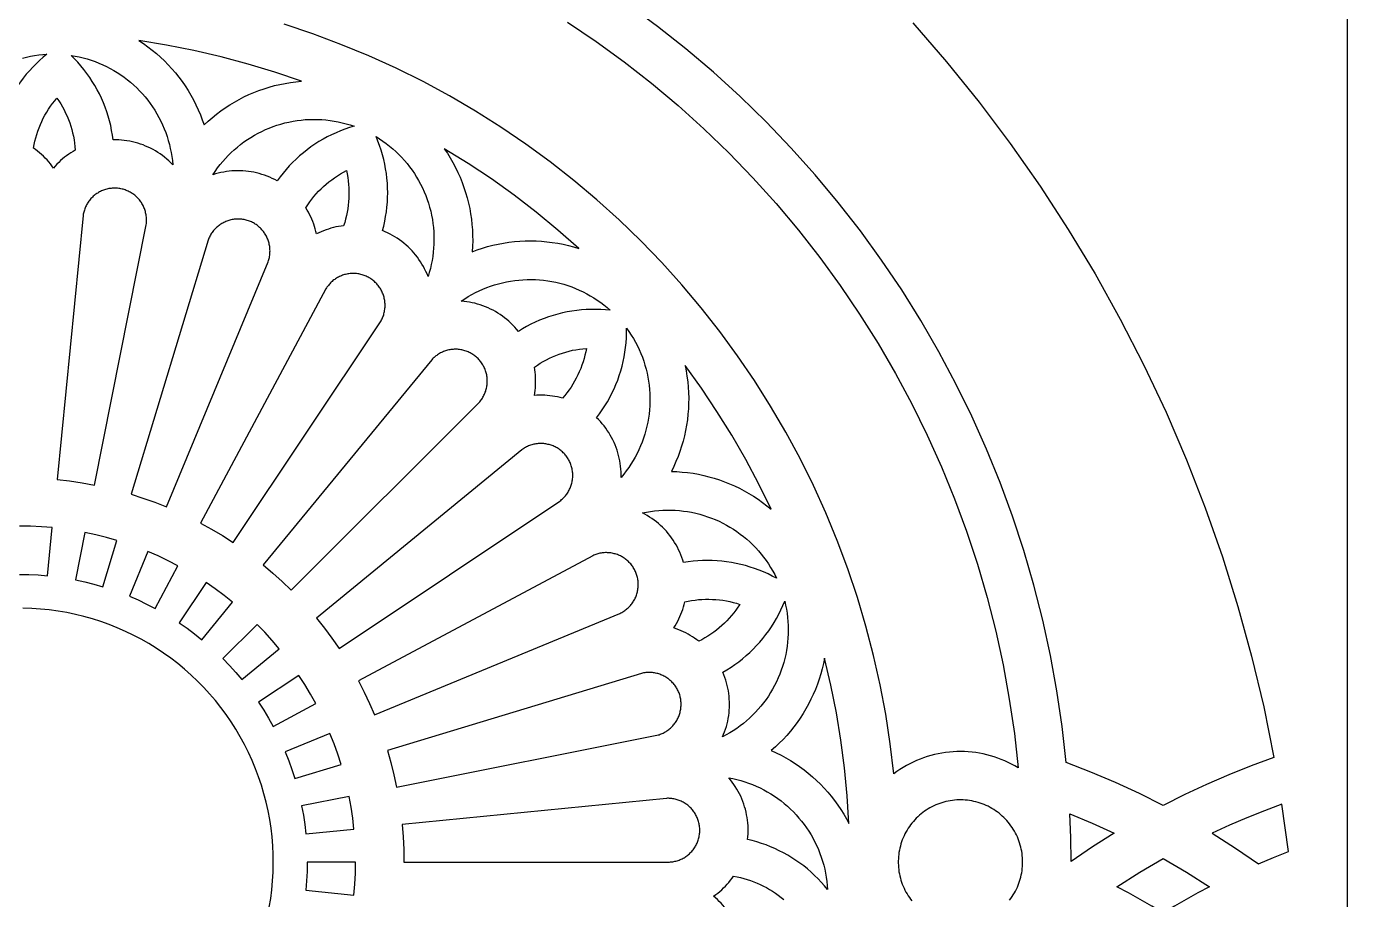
# Model space of a CAD drawing. Header units: millimetres. Extents: x 4241 to 4790, y 640 to 1600.
# Drawn here: x 4516.7 to 4789.8, y 1308.6 to 1489.2 of the extents above; entities that cross this region are included whole.
import ezdxf

# ---------------------------------------------------------------- set-up
doc = ezdxf.new("R2010")
doc.units = ezdxf.units.MM
doc.layers.add('Layer 05', color=12, linetype='Continuous', true_color=0xde0000)

msp = doc.modelspace()

# ---------------------------------------------------------------- linework, layer by layer
at = {"layer": 'Layer 05'}
msp.add_lwpolyline([(4240.62, 1077.15), (4789.85, 1077.15), (4789.85, 1600.32), (4240.62, 1600.32)], close=True, dxfattribs=at)
for points in [[(4731.69, 1336.98), (4730.86, 1344.4), (4729.77, 1351.78), (4728.43, 1359.12), (4726.84, 1366.41), (4725, 1373.64), (4722.91, 1380.81), (4720.57, 1387.9), (4718, 1394.9), (4715.19, 1401.81), (4712.14, 1408.63), (4708.85, 1415.33), (4705.35, 1421.91), (4701.61, 1428.38), (4697.66, 1434.71), (4693.49, 1440.9), (4689.11, 1446.94), (4684.53, 1452.83), (4679.75, 1458.56), (4674.77, 1464.12), (4669.61, 1469.51), (4664.26, 1474.72), (4658.74, 1479.74), (4653.05, 1484.57), (4647.2, 1489.2), (4641.19, 1493.62)], [(4696.03, 1334.63), (4695.3, 1340.81), (4694.36, 1346.96), (4693.21, 1353.07), (4691.85, 1359.14), (4690.28, 1365.16), (4688.51, 1371.13), (4686.53, 1377.03), (4684.35, 1382.86), (4681.98, 1388.61), (4679.41, 1394.27), (4676.65, 1399.85), (4673.69, 1405.32), (4670.56, 1410.7), (4667.24, 1415.96), (4663.74, 1421.11), (4660.07, 1426.13), (4656.22, 1431.02), (4652.22, 1435.78), (4648.05, 1440.4), (4643.73, 1444.88), (4639.25, 1449.2), (4634.63, 1453.37), (4629.87, 1457.37), (4624.98, 1461.22), (4619.96, 1464.89), (4614.81, 1468.39), (4609.55, 1471.71), (4604.18, 1474.84), (4598.7, 1477.8), (4593.12, 1480.56), (4587.46, 1483.13), (4581.71, 1485.5), (4575.88, 1487.68), (4569.98, 1489.66)], [(4628.57, 1490.12), (4634.51, 1486.1), (4640.3, 1481.88), (4645.94, 1477.46), (4651.43, 1472.85), (4656.76, 1468.05), (4661.91, 1463.06), (4666.9, 1457.91), (4671.7, 1452.58), (4676.31, 1447.09), (4680.73, 1441.45), (4684.95, 1435.66), (4688.97, 1429.72), (4692.79, 1423.65), (4696.39, 1417.45), (4699.77, 1411.13), (4702.93, 1404.69), (4705.87, 1398.15), (4708.59, 1391.52), (4711.07, 1384.79), (4713.31, 1377.98), (4715.32, 1371.1), (4717.1, 1364.15), (4718.63, 1357.15), (4719.91, 1350.1), (4720.96, 1343), (4721.75, 1335.88)], [(4699.93, 1489.99), (4706.94, 1481.89), (4713.68, 1473.55), (4720.12, 1464.99), (4726.27, 1456.21), (4732.11, 1447.23), (4737.64, 1438.05), (4742.86, 1428.69), (4747.75, 1419.15), (4752.31, 1409.45), (4756.54, 1399.6), (4760.43, 1389.62), (4763.97, 1379.5), (4767.17, 1369.27), (4770.01, 1358.94), (4772.5, 1348.52), (4774.63, 1338.01)], [(4539.96, 1486.31), (4540.89, 1485.68), (4541.81, 1485.03), (4542.7, 1484.34), (4543.56, 1483.63), (4544.4, 1482.88), (4545.22, 1482.1), (4546.01, 1481.3), (4546.77, 1480.47), (4547.5, 1479.62), (4548.2, 1478.74), (4548.87, 1477.84), (4549.51, 1476.91), (4550.12, 1475.97), (4550.7, 1475), (4551.24, 1474.01), (4551.75, 1473.01), (4552.22, 1471.99), (4552.66, 1470.95), (4553.06, 1469.9), (4553.42, 1468.84)], [(4573.54, 1477.9), (4568.07, 1479.77), (4562.54, 1481.45), (4556.96, 1482.95), (4551.33, 1484.26), (4545.66, 1485.38), (4539.96, 1486.31)], [(4520.93, 1483.48), (4520.17, 1482.85), (4519.42, 1482.19), (4518.7, 1481.51), (4518, 1480.8), (4517.32, 1480.07), (4516.67, 1479.32), (4516.05, 1478.55), (4515.45, 1477.75), (4514.88, 1476.94), (4514.34, 1476.1), (4513.82, 1475.25), (4513.34, 1474.38), (4512.88, 1473.5), (4512.46, 1472.6), (4512.07, 1471.69), (4511.7, 1470.76), (4511.37, 1469.83), (4511.07, 1468.88), (4510.81, 1467.92), (4510.57, 1466.95)], [(4515.88, 1482.69), (4516.71, 1482.89), (4517.54, 1483.07), (4518.39, 1483.21), (4519.23, 1483.33), (4520.08, 1483.42), (4520.93, 1483.48)], [(4534.63, 1465.77), (4534.5, 1466.76), (4534.32, 1467.73), (4534.12, 1468.71), (4533.88, 1469.67), (4533.61, 1470.63), (4533.31, 1471.58), (4532.98, 1472.51), (4532.61, 1473.44), (4532.21, 1474.35), (4531.79, 1475.25), (4531.33, 1476.13), (4530.84, 1477), (4530.32, 1477.85), (4529.78, 1478.68), (4529.2, 1479.49), (4528.6, 1480.28), (4527.98, 1481.05), (4527.32, 1481.8), (4526.65, 1482.53), (4525.94, 1483.23)], [(4525.94, 1483.23), (4526.79, 1483.09), (4527.62, 1482.92), (4528.45, 1482.72), (4529.28, 1482.49), (4530.09, 1482.23), (4530.9, 1481.95), (4531.69, 1481.64), (4532.47, 1481.3), (4533.25, 1480.93), (4534, 1480.54), (4534.75, 1480.12), (4535.48, 1479.68), (4536.19, 1479.21), (4536.89, 1478.71), (4537.57, 1478.2), (4538.23, 1477.66), (4538.87, 1477.09), (4539.5, 1476.51), (4540.1, 1475.9), (4540.68, 1475.28), (4541.24, 1474.63), (4541.78, 1473.97), (4542.29, 1473.29), (4542.78, 1472.59), (4543.25, 1471.87), (4543.69, 1471.14), (4544.1, 1470.39), (4544.49, 1469.63), (4544.85, 1468.86), (4545.19, 1468.07), (4545.5, 1467.28), (4545.78, 1466.47), (4546.03, 1465.66), (4546.26, 1464.83), (4546.45, 1464), (4546.62, 1463.16), (4546.76, 1462.32), (4546.87, 1461.47), (4546.95, 1460.62)], [(4553.42, 1468.84), (4554.25, 1469.6), (4555.1, 1470.34), (4555.97, 1471.05), (4556.87, 1471.73), (4557.79, 1472.37), (4558.73, 1472.99), (4559.7, 1473.57), (4560.68, 1474.12), (4561.68, 1474.63), (4562.7, 1475.11), (4563.73, 1475.55), (4564.78, 1475.96), (4565.84, 1476.33), (4566.91, 1476.67), (4568, 1476.97), (4569.09, 1477.23), (4570.19, 1477.45), (4571.3, 1477.64), (4572.42, 1477.79), (4573.54, 1477.9)], [(4518.16, 1464.07), (4518.29, 1464.78), (4518.45, 1465.49), (4518.62, 1466.19), (4518.83, 1466.88), (4519.05, 1467.57), (4519.3, 1468.24), (4519.58, 1468.91), (4519.87, 1469.57), (4520.19, 1470.22), (4520.53, 1470.86), (4520.89, 1471.49), (4521.27, 1472.1), (4521.67, 1472.7), (4522.1, 1473.29), (4522.54, 1473.86), (4523, 1474.41)], [(4523, 1474.41), (4523.4, 1473.82), (4523.79, 1473.2), (4524.15, 1472.58), (4524.49, 1471.94), (4524.81, 1471.29), (4525.11, 1470.64), (4525.39, 1469.97), (4525.64, 1469.29), (4525.87, 1468.6), (4526.07, 1467.91), (4526.25, 1467.21), (4526.41, 1466.51), (4526.55, 1465.8), (4526.66, 1465.08), (4526.74, 1464.37), (4526.8, 1463.65)], [(4555.26, 1458.54), (4555.73, 1459.25), (4556.23, 1459.95), (4556.75, 1460.63), (4557.29, 1461.29), (4557.85, 1461.93), (4558.44, 1462.55), (4559.05, 1463.15), (4559.68, 1463.73), (4560.32, 1464.28), (4560.99, 1464.82), (4561.67, 1465.33), (4562.38, 1465.82), (4563.09, 1466.28), (4563.83, 1466.72), (4564.58, 1467.13), (4565.34, 1467.51), (4566.11, 1467.87), (4566.9, 1468.21), (4567.7, 1468.51), (4568.5, 1468.79), (4569.32, 1469.04), (4570.15, 1469.26), (4570.98, 1469.45), (4571.82, 1469.62), (4572.66, 1469.75), (4573.51, 1469.86), (4574.36, 1469.94), (4575.21, 1469.98), (4576.06, 1470), (4576.92, 1469.99), (4577.77, 1469.95), (4578.62, 1469.88), (4579.47, 1469.78), (4580.32, 1469.65), (4581.15, 1469.5), (4581.99, 1469.31), (4582.81, 1469.09), (4583.63, 1468.85), (4584.44, 1468.58)], [(4584.44, 1468.58), (4583.49, 1468.29), (4582.55, 1467.97), (4581.62, 1467.61), (4580.71, 1467.23), (4579.8, 1466.81), (4578.91, 1466.37), (4578.04, 1465.89), (4577.18, 1465.39), (4576.35, 1464.85), (4575.53, 1464.29), (4574.73, 1463.7), (4573.95, 1463.08), (4573.19, 1462.44), (4572.45, 1461.77), (4571.74, 1461.08), (4571.05, 1460.36), (4570.39, 1459.62), (4569.75, 1458.86), (4569.13, 1458.08), (4568.55, 1457.28)], [(4546.95, 1460.62), (4546.55, 1461.03), (4546.13, 1461.42), (4545.7, 1461.8), (4545.26, 1462.17), (4544.81, 1462.52), (4544.34, 1462.85), (4543.87, 1463.16), (4543.38, 1463.46), (4542.88, 1463.75), (4542.37, 1464.01), (4541.86, 1464.26), (4541.33, 1464.49), (4540.8, 1464.7), (4540.26, 1464.89), (4539.72, 1465.07), (4539.17, 1465.22), (4538.61, 1465.36), (4538.05, 1465.48), (4537.49, 1465.58), (4536.92, 1465.65), (4536.35, 1465.71), (4535.78, 1465.75), (4535.21, 1465.77), (4534.63, 1465.77)], [(4590.32, 1446.98), (4590.57, 1447.94), (4590.79, 1448.91), (4590.97, 1449.89), (4591.12, 1450.87), (4591.24, 1451.86), (4591.32, 1452.85), (4591.37, 1453.84), (4591.39, 1454.83), (4591.37, 1455.83), (4591.32, 1456.82), (4591.23, 1457.81), (4591.12, 1458.8), (4590.96, 1459.78), (4590.78, 1460.76), (4590.56, 1461.73), (4590.31, 1462.69), (4590.02, 1463.64), (4589.71, 1464.58), (4589.36, 1465.52), (4588.98, 1466.43)], [(4588.98, 1466.43), (4589.7, 1465.98), (4590.41, 1465.5), (4591.1, 1465), (4591.77, 1464.47), (4592.43, 1463.92), (4593.06, 1463.35), (4593.68, 1462.76), (4594.27, 1462.15), (4594.84, 1461.51), (4595.39, 1460.86), (4595.92, 1460.19), (4596.43, 1459.5), (4596.91, 1458.79), (4597.36, 1458.07), (4597.79, 1457.33), (4598.2, 1456.58), (4598.58, 1455.82), (4598.93, 1455.04), (4599.25, 1454.25), (4599.55, 1453.45), (4599.82, 1452.64), (4600.06, 1451.82), (4600.28, 1450.99), (4600.46, 1450.16), (4600.62, 1449.32), (4600.74, 1448.47), (4600.84, 1447.62), (4600.91, 1446.77), (4600.95, 1445.92), (4600.96, 1445.06), (4600.94, 1444.21), (4600.89, 1443.36), (4600.81, 1442.51), (4600.71, 1441.66), (4600.57, 1440.82), (4600.4, 1439.98), (4600.21, 1439.15), (4599.99, 1438.32), (4599.73, 1437.51)], [(4522.29, 1459.92), (4521.98, 1460.36), (4521.65, 1460.78), (4521.31, 1461.2), (4520.96, 1461.6), (4520.59, 1461.99), (4520.22, 1462.37), (4519.83, 1462.73), (4519.43, 1463.09), (4519.01, 1463.43), (4518.59, 1463.76), (4518.16, 1464.07)], [(4526.8, 1463.65), (4526.34, 1463.38), (4525.89, 1463.09), (4525.44, 1462.79), (4525.01, 1462.48), (4524.59, 1462.15), (4524.17, 1461.81), (4523.77, 1461.46), (4523.38, 1461.09), (4523.01, 1460.72), (4522.64, 1460.33), (4522.29, 1459.92)], [(4603.1, 1463.91), (4603.73, 1462.98), (4604.32, 1462.02), (4604.88, 1461.05), (4605.41, 1460.05), (4605.9, 1459.04), (4606.36, 1458.02), (4606.78, 1456.97), (4607.16, 1455.92), (4607.51, 1454.85), (4607.82, 1453.77), (4608.1, 1452.67), (4608.34, 1451.58), (4608.54, 1450.47), (4608.7, 1449.36), (4608.82, 1448.24), (4608.9, 1447.12), (4608.95, 1445.99), (4608.96, 1444.87), (4608.93, 1443.74), (4608.86, 1442.62)], [(4630.91, 1443.29), (4626.57, 1447.11), (4622.11, 1450.79), (4617.52, 1454.31), (4612.83, 1457.67), (4608.02, 1460.87), (4603.1, 1463.91)], [(4568.55, 1457.28), (4568.04, 1457.55), (4567.53, 1457.8), (4567.01, 1458.03), (4566.48, 1458.25), (4565.94, 1458.45), (4565.4, 1458.63), (4564.85, 1458.79), (4564.29, 1458.93), (4563.73, 1459.05), (4563.17, 1459.16), (4562.61, 1459.24), (4562.04, 1459.3), (4561.47, 1459.35), (4560.89, 1459.37), (4560.32, 1459.38), (4559.75, 1459.36), (4559.18, 1459.33), (4558.61, 1459.28), (4558.04, 1459.2), (4557.48, 1459.11), (4556.91, 1459), (4556.36, 1458.86), (4555.81, 1458.71), (4555.26, 1458.54)], [(4574.45, 1451.71), (4574.85, 1452.32), (4575.26, 1452.91), (4575.69, 1453.49), (4576.15, 1454.05), (4576.62, 1454.6), (4577.11, 1455.13), (4577.62, 1455.64), (4578.14, 1456.14), (4578.68, 1456.62), (4579.24, 1457.08), (4579.81, 1457.52), (4580.4, 1457.94), (4581, 1458.34), (4581.62, 1458.72), (4582.24, 1459.08), (4582.88, 1459.41)], [(4582.88, 1459.41), (4583.03, 1458.71), (4583.15, 1457.99), (4583.25, 1457.28), (4583.32, 1456.56), (4583.36, 1455.84), (4583.39, 1455.12), (4583.39, 1454.39), (4583.36, 1453.67), (4583.31, 1452.95), (4583.23, 1452.23), (4583.13, 1451.51), (4583.01, 1450.8), (4582.86, 1450.1), (4582.69, 1449.39), (4582.5, 1448.7), (4582.28, 1448.01)], [(4541.46, 1448.21), (4541.49, 1448.44), (4541.51, 1448.66), (4541.52, 1448.89), (4541.53, 1449.12), (4541.53, 1449.35), (4541.52, 1449.57), (4541.5, 1449.8), (4541.47, 1450.03), (4541.44, 1450.25), (4541.4, 1450.48), (4541.35, 1450.7), (4541.3, 1450.92), (4541.23, 1451.14), (4541.16, 1451.35), (4541.08, 1451.57), (4541, 1451.78), (4540.9, 1451.99), (4540.8, 1452.19), (4540.69, 1452.39), (4540.58, 1452.59), (4540.46, 1452.78), (4540.33, 1452.97), (4540.2, 1453.15), (4540.06, 1453.33), (4539.91, 1453.51), (4539.76, 1453.68), (4539.6, 1453.84), (4539.44, 1454), (4539.27, 1454.15), (4539.09, 1454.3), (4538.91, 1454.44), (4538.73, 1454.57), (4538.54, 1454.7), (4538.35, 1454.82), (4538.15, 1454.94), (4537.95, 1455.04), (4537.75, 1455.14), (4537.54, 1455.24), (4537.33, 1455.32), (4537.12, 1455.4), (4536.9, 1455.47), (4536.68, 1455.54), (4536.46, 1455.59), (4536.24, 1455.64), (4536.01, 1455.68), (4535.79, 1455.72), (4535.56, 1455.74), (4535.34, 1455.76), (4535.11, 1455.77), (4534.88, 1455.77), (4534.65, 1455.77), (4534.43, 1455.75), (4534.2, 1455.73), (4533.97, 1455.7), (4533.75, 1455.67), (4533.53, 1455.62), (4533.3, 1455.57), (4533.08, 1455.51), (4532.87, 1455.44), (4532.65, 1455.37), (4532.44, 1455.28), (4532.23, 1455.19), (4532.02, 1455.1), (4531.82, 1454.99), (4531.62, 1454.88), (4531.43, 1454.76), (4531.24, 1454.64), (4531.05, 1454.51), (4530.87, 1454.37), (4530.69, 1454.23), (4530.52, 1454.08), (4530.35, 1453.92), (4530.19, 1453.76), (4530.04, 1453.6), (4529.89, 1453.43), (4529.74, 1453.25), (4529.61, 1453.07), (4529.48, 1452.88), (4529.35, 1452.69), (4529.23, 1452.5), (4529.12, 1452.3), (4529.02, 1452.09), (4528.92, 1451.89), (4528.83, 1451.68), (4528.75, 1451.47), (4528.67, 1451.25), (4528.61, 1451.03), (4528.55, 1450.82), (4528.49, 1450.59), (4528.45, 1450.37), (4528.41, 1450.15)], [(4576.68, 1446.3), (4576.56, 1446.82), (4576.42, 1447.34), (4576.27, 1447.85), (4576.09, 1448.35), (4575.91, 1448.86), (4575.7, 1449.35), (4575.48, 1449.84), (4575.25, 1450.32), (4575, 1450.79), (4574.73, 1451.25), (4574.45, 1451.71)], [(4528.41, 1450.15), (4523.03, 1395.51)], [(4530.75, 1394.36), (4541.46, 1448.21)], [(4566.67, 1440.56), (4566.74, 1440.78), (4566.81, 1441), (4566.87, 1441.22), (4566.92, 1441.44), (4566.96, 1441.66), (4567, 1441.89), (4567.02, 1442.11), (4567.04, 1442.34), (4567.05, 1442.57), (4567.06, 1442.79), (4567.05, 1443.02), (4567.04, 1443.25), (4567.02, 1443.48), (4566.99, 1443.7), (4566.96, 1443.93), (4566.91, 1444.15), (4566.86, 1444.37), (4566.8, 1444.59), (4566.74, 1444.81), (4566.66, 1445.03), (4566.58, 1445.24), (4566.49, 1445.45), (4566.4, 1445.66), (4566.3, 1445.86), (4566.19, 1446.06), (4566.07, 1446.25), (4565.95, 1446.45), (4565.82, 1446.63), (4565.68, 1446.81), (4565.54, 1446.99), (4565.39, 1447.17), (4565.24, 1447.33), (4565.08, 1447.49), (4564.91, 1447.65), (4564.74, 1447.8), (4564.57, 1447.95), (4564.38, 1448.09), (4564.2, 1448.22), (4564.01, 1448.34), (4563.82, 1448.46), (4563.62, 1448.58), (4563.42, 1448.68), (4563.21, 1448.78), (4563, 1448.87), (4562.79, 1448.95), (4562.58, 1449.03), (4562.36, 1449.1), (4562.14, 1449.16), (4561.92, 1449.22), (4561.7, 1449.26), (4561.47, 1449.3), (4561.25, 1449.33), (4561.02, 1449.36), (4560.79, 1449.37), (4560.57, 1449.38), (4560.34, 1449.38), (4560.11, 1449.37), (4559.88, 1449.35), (4559.66, 1449.33), (4559.43, 1449.3), (4559.21, 1449.26), (4558.98, 1449.21), (4558.76, 1449.16), (4558.54, 1449.09), (4558.33, 1449.02), (4558.11, 1448.95), (4557.9, 1448.86), (4557.69, 1448.77), (4557.49, 1448.67), (4557.29, 1448.56), (4557.09, 1448.45), (4556.9, 1448.33), (4556.71, 1448.21), (4556.52, 1448.07), (4556.34, 1447.93), (4556.17, 1447.79), (4556, 1447.64), (4555.83, 1447.48), (4555.67, 1447.32), (4555.52, 1447.15), (4555.37, 1446.98), (4555.23, 1446.8), (4555.09, 1446.61), (4554.96, 1446.43), (4554.84, 1446.24), (4554.73, 1446.04), (4554.62, 1445.84), (4554.52, 1445.64), (4554.42, 1445.43), (4554.33, 1445.22), (4554.25, 1445.01)], [(4582.28, 1448.01), (4581.75, 1447.94), (4581.22, 1447.85), (4580.7, 1447.74), (4580.18, 1447.62), (4579.66, 1447.48), (4579.15, 1447.32), (4578.64, 1447.15), (4578.14, 1446.96), (4577.65, 1446.76), (4577.16, 1446.54), (4576.68, 1446.3)], [(4554.25, 1445.01), (4538.32, 1392.47)], [(4599.73, 1437.51), (4599.52, 1438.04), (4599.29, 1438.56), (4599.03, 1439.07), (4598.77, 1439.58), (4598.48, 1440.08), (4598.18, 1440.56), (4597.86, 1441.04), (4597.52, 1441.5), (4597.17, 1441.95), (4596.8, 1442.39), (4596.42, 1442.82), (4596.02, 1443.23), (4595.61, 1443.63), (4595.19, 1444.01), (4594.75, 1444.38), (4594.3, 1444.74), (4593.84, 1445.08), (4593.37, 1445.4), (4592.89, 1445.7), (4592.39, 1445.99), (4591.89, 1446.27), (4591.37, 1446.52), (4590.85, 1446.76), (4590.32, 1446.98)], [(4608.86, 1442.62), (4609.91, 1443.01), (4610.98, 1443.37), (4612.06, 1443.69), (4613.15, 1443.97), (4614.24, 1444.21), (4615.35, 1444.42), (4616.46, 1444.59), (4617.58, 1444.72), (4618.7, 1444.81), (4619.82, 1444.87), (4620.95, 1444.88), (4622.07, 1444.86), (4623.2, 1444.79), (4624.32, 1444.69), (4625.43, 1444.56), (4626.54, 1444.38), (4627.65, 1444.16), (4628.74, 1443.91), (4629.83, 1443.62), (4630.91, 1443.29)], [(4545.66, 1389.84), (4566.67, 1440.56)], [(4589.91, 1428.14), (4590.02, 1428.34), (4590.13, 1428.54), (4590.23, 1428.74), (4590.32, 1428.95), (4590.41, 1429.16), (4590.49, 1429.38), (4590.56, 1429.59), (4590.62, 1429.81), (4590.67, 1430.03), (4590.72, 1430.26), (4590.76, 1430.48), (4590.8, 1430.71), (4590.82, 1430.93), (4590.84, 1431.16), (4590.85, 1431.39), (4590.85, 1431.61), (4590.84, 1431.84), (4590.83, 1432.07), (4590.8, 1432.3), (4590.77, 1432.52), (4590.73, 1432.75), (4590.69, 1432.97), (4590.64, 1433.19), (4590.57, 1433.41), (4590.51, 1433.63), (4590.43, 1433.84), (4590.35, 1434.05), (4590.26, 1434.26), (4590.16, 1434.47), (4590.05, 1434.67), (4589.94, 1434.87), (4589.82, 1435.06), (4589.7, 1435.25), (4589.57, 1435.44), (4589.43, 1435.62), (4589.28, 1435.8), (4589.13, 1435.97), (4588.98, 1436.13), (4588.82, 1436.29), (4588.65, 1436.45), (4588.48, 1436.6), (4588.3, 1436.74), (4588.12, 1436.88), (4587.93, 1437.01), (4587.74, 1437.13), (4587.54, 1437.25), (4587.35, 1437.36), (4587.14, 1437.46), (4586.94, 1437.56), (4586.73, 1437.65), (4586.51, 1437.73), (4586.3, 1437.8), (4586.08, 1437.87), (4585.86, 1437.93), (4585.64, 1437.98), (4585.42, 1438.02), (4585.19, 1438.06), (4584.97, 1438.09), (4584.74, 1438.11), (4584.51, 1438.12), (4584.28, 1438.13), (4584.06, 1438.12), (4583.83, 1438.11), (4583.6, 1438.1), (4583.38, 1438.07), (4583.15, 1438.03), (4582.93, 1437.99), (4582.7, 1437.94), (4582.48, 1437.89), (4582.27, 1437.82), (4582.05, 1437.75), (4581.84, 1437.67), (4581.63, 1437.58), (4581.42, 1437.49), (4581.22, 1437.39), (4581.02, 1437.28), (4580.82, 1437.16), (4580.63, 1437.04), (4580.44, 1436.91), (4580.26, 1436.78), (4580.08, 1436.64), (4579.9, 1436.49), (4579.73, 1436.34), (4579.57, 1436.18), (4579.41, 1436.01), (4579.26, 1435.84), (4579.12, 1435.67), (4578.98, 1435.49), (4578.84, 1435.3), (4578.72, 1435.12), (4578.6, 1434.92)], [(4606.61, 1432.41), (4607.32, 1432.88), (4608.05, 1433.34), (4608.79, 1433.76), (4609.54, 1434.16), (4610.31, 1434.54), (4611.09, 1434.89), (4611.88, 1435.21), (4612.68, 1435.5), (4613.49, 1435.77), (4614.31, 1436.01), (4615.14, 1436.22), (4615.97, 1436.4), (4616.81, 1436.55), (4617.66, 1436.68), (4618.51, 1436.77), (4619.36, 1436.84), (4620.21, 1436.87), (4621.07, 1436.88), (4621.92, 1436.86), (4622.77, 1436.8), (4623.62, 1436.72), (4624.47, 1436.61), (4625.31, 1436.47), (4626.15, 1436.3), (4626.98, 1436.1), (4627.8, 1435.88), (4628.62, 1435.62), (4629.43, 1435.34), (4630.22, 1435.03), (4631.01, 1434.69), (4631.78, 1434.33), (4632.54, 1433.94), (4633.28, 1433.52), (4634.01, 1433.08), (4634.73, 1432.61), (4635.43, 1432.12), (4636.11, 1431.61), (4636.77, 1431.07), (4637.42, 1430.51)], [(4578.6, 1434.92), (4552.71, 1386.5)], [(4618.41, 1426.15), (4618.04, 1426.59), (4617.67, 1427.02), (4617.27, 1427.44), (4616.87, 1427.84), (4616.45, 1428.23), (4616.01, 1428.6), (4615.57, 1428.96), (4615.11, 1429.31), (4614.64, 1429.63), (4614.16, 1429.94), (4613.67, 1430.24), (4613.17, 1430.52), (4612.66, 1430.77), (4612.14, 1431.02), (4611.61, 1431.24), (4611.08, 1431.45), (4610.54, 1431.63), (4609.99, 1431.8), (4609.44, 1431.95), (4608.88, 1432.08), (4608.32, 1432.19), (4607.75, 1432.28), (4607.18, 1432.35), (4606.61, 1432.41)], [(4637.42, 1430.51), (4636.43, 1430.61), (4635.44, 1430.67), (4634.44, 1430.7), (4633.45, 1430.69), (4632.45, 1430.66), (4631.46, 1430.58), (4630.47, 1430.48), (4629.49, 1430.34), (4628.51, 1430.17), (4627.54, 1429.96), (4626.57, 1429.72), (4625.62, 1429.45), (4624.67, 1429.15), (4623.73, 1428.81), (4622.81, 1428.44), (4621.9, 1428.04), (4621, 1427.62), (4620.12, 1427.16), (4619.26, 1426.67), (4618.41, 1426.15)], [(4559.41, 1382.49), (4589.91, 1428.14)], [(4634.58, 1408.3), (4635.18, 1409.09), (4635.75, 1409.91), (4636.3, 1410.74), (4636.81, 1411.59), (4637.3, 1412.46), (4637.75, 1413.34), (4638.18, 1414.24), (4638.58, 1415.15), (4638.94, 1416.08), (4639.27, 1417.01), (4639.57, 1417.96), (4639.84, 1418.92), (4640.07, 1419.89), (4640.28, 1420.86), (4640.44, 1421.84), (4640.58, 1422.82), (4640.68, 1423.81), (4640.75, 1424.8), (4640.79, 1425.8), (4640.79, 1426.79)], [(4640.79, 1426.79), (4641.28, 1426.1), (4641.75, 1425.38), (4642.2, 1424.65), (4642.62, 1423.91), (4643.01, 1423.15), (4643.38, 1422.38), (4643.72, 1421.6), (4644.04, 1420.81), (4644.32, 1420), (4644.58, 1419.19), (4644.81, 1418.36), (4645.01, 1417.53), (4645.19, 1416.7), (4645.33, 1415.86), (4645.45, 1415.01), (4645.53, 1414.16), (4645.59, 1413.31), (4645.62, 1412.45), (4645.62, 1411.6), (4645.58, 1410.75), (4645.52, 1409.9), (4645.43, 1409.05), (4645.31, 1408.2), (4645.17, 1407.36), (4644.99, 1406.52), (4644.78, 1405.69), (4644.55, 1404.87), (4644.29, 1404.06), (4644, 1403.26), (4643.68, 1402.46), (4643.33, 1401.68), (4642.96, 1400.91), (4642.56, 1400.16), (4642.14, 1399.42), (4641.69, 1398.69), (4641.22, 1397.98), (4640.72, 1397.29), (4640.2, 1396.61), (4639.65, 1395.95)], [(4610.28, 1411.43), (4610.43, 1411.6), (4610.57, 1411.77), (4610.71, 1411.96), (4610.84, 1412.14), (4610.96, 1412.33), (4611.08, 1412.53), (4611.19, 1412.72), (4611.3, 1412.93), (4611.4, 1413.13), (4611.49, 1413.34), (4611.57, 1413.55), (4611.65, 1413.77), (4611.71, 1413.98), (4611.78, 1414.2), (4611.83, 1414.43), (4611.87, 1414.65), (4611.91, 1414.87), (4611.94, 1415.1), (4611.96, 1415.33), (4611.98, 1415.55), (4611.98, 1415.78), (4611.98, 1416.01), (4611.97, 1416.24), (4611.96, 1416.46), (4611.93, 1416.69), (4611.9, 1416.91), (4611.86, 1417.14), (4611.81, 1417.36), (4611.76, 1417.58), (4611.69, 1417.8), (4611.62, 1418.02), (4611.54, 1418.23), (4611.46, 1418.44), (4611.36, 1418.65), (4611.26, 1418.85), (4611.16, 1419.05), (4611.04, 1419.25), (4610.92, 1419.44), (4610.8, 1419.63), (4610.66, 1419.82), (4610.52, 1420), (4610.38, 1420.17), (4610.22, 1420.34), (4610.07, 1420.51), (4609.9, 1420.66), (4609.73, 1420.82), (4609.56, 1420.96), (4609.38, 1421.11), (4609.2, 1421.24), (4609.01, 1421.37), (4608.82, 1421.49), (4608.62, 1421.6), (4608.42, 1421.71), (4608.22, 1421.81), (4608.01, 1421.91), (4607.8, 1421.99), (4607.59, 1422.07), (4607.37, 1422.15), (4607.15, 1422.21), (4606.93, 1422.27), (4606.71, 1422.32), (4606.48, 1422.36), (4606.26, 1422.39), (4606.03, 1422.42), (4605.81, 1422.44), (4605.58, 1422.45), (4605.35, 1422.45), (4605.12, 1422.44), (4604.9, 1422.43), (4604.67, 1422.41), (4604.44, 1422.38), (4604.22, 1422.35), (4604, 1422.3), (4603.77, 1422.25), (4603.55, 1422.19), (4603.34, 1422.12), (4603.12, 1422.05), (4602.91, 1421.97), (4602.7, 1421.88), (4602.49, 1421.78), (4602.29, 1421.68), (4602.09, 1421.57), (4601.9, 1421.45), (4601.71, 1421.32), (4601.52, 1421.19), (4601.34, 1421.06), (4601.16, 1420.91), (4600.99, 1420.77), (4600.82, 1420.61), (4600.66, 1420.45), (4600.5, 1420.28)], [(4621.73, 1418.75), (4622.33, 1419.16), (4622.94, 1419.55), (4623.56, 1419.91), (4624.19, 1420.26), (4624.84, 1420.59), (4625.49, 1420.89), (4626.16, 1421.17), (4626.83, 1421.43), (4627.52, 1421.66), (4628.21, 1421.87), (4628.91, 1422.06), (4629.61, 1422.23), (4630.32, 1422.36), (4631.03, 1422.48), (4631.75, 1422.57), (4632.47, 1422.64)], [(4632.47, 1422.64), (4632.33, 1421.93), (4632.17, 1421.23), (4631.99, 1420.53), (4631.78, 1419.83), (4631.54, 1419.15), (4631.29, 1418.47), (4631.01, 1417.81), (4630.71, 1417.15), (4630.39, 1416.5), (4630.04, 1415.87), (4629.68, 1415.24), (4629.29, 1414.63), (4628.88, 1414.04), (4628.46, 1413.45), (4628.01, 1412.89), (4627.54, 1412.33)], [(4600.5, 1420.28), (4565.67, 1377.84)], [(4621.72, 1412.9), (4621.81, 1413.42), (4621.88, 1413.95), (4621.93, 1414.49), (4621.96, 1415.02), (4621.98, 1415.55), (4621.98, 1416.09), (4621.97, 1416.62), (4621.93, 1417.16), (4621.88, 1417.69), (4621.82, 1418.22), (4621.73, 1418.75)], [(4652.87, 1419.06), (4653.09, 1417.96), (4653.27, 1416.85), (4653.42, 1415.73), (4653.52, 1414.61), (4653.59, 1413.49), (4653.62, 1412.36), (4653.61, 1411.24), (4653.56, 1410.12), (4653.47, 1408.99), (4653.35, 1407.88), (4653.19, 1406.76), (4652.98, 1405.66), (4652.74, 1404.56), (4652.47, 1403.47), (4652.15, 1402.39), (4651.8, 1401.32), (4651.42, 1400.26), (4650.99, 1399.22), (4650.53, 1398.19), (4650.04, 1397.18)], [(4670.67, 1389.37), (4668.12, 1394.56), (4665.41, 1399.66), (4662.52, 1404.66), (4659.46, 1409.57), (4656.25, 1414.37), (4652.87, 1419.06)], [(4627.54, 1412.33), (4627.03, 1412.47), (4626.51, 1412.59), (4625.98, 1412.69), (4625.45, 1412.78), (4624.92, 1412.85), (4624.39, 1412.9), (4623.86, 1412.93), (4623.32, 1412.95), (4622.79, 1412.95), (4622.25, 1412.93), (4621.72, 1412.9)], [(4571.46, 1372.6), (4610.28, 1411.43)], [(4639.65, 1395.95), (4639.66, 1396.52), (4639.64, 1397.1), (4639.61, 1397.67), (4639.55, 1398.24), (4639.48, 1398.8), (4639.38, 1399.37), (4639.27, 1399.93), (4639.14, 1400.49), (4638.98, 1401.04), (4638.81, 1401.58), (4638.62, 1402.12), (4638.42, 1402.66), (4638.19, 1403.18), (4637.94, 1403.7), (4637.68, 1404.21), (4637.4, 1404.71), (4637.11, 1405.2), (4636.79, 1405.68), (4636.46, 1406.15), (4636.12, 1406.6), (4635.76, 1407.05), (4635.38, 1407.48), (4634.99, 1407.9), (4634.58, 1408.3)], [(4619.13, 1401.65), (4576.69, 1366.82)], [(4626.99, 1391.06), (4627.17, 1391.2), (4627.35, 1391.34), (4627.52, 1391.49), (4627.68, 1391.65), (4627.84, 1391.81), (4628, 1391.98), (4628.15, 1392.15), (4628.29, 1392.33), (4628.42, 1392.51), (4628.55, 1392.7), (4628.68, 1392.89), (4628.79, 1393.09), (4628.9, 1393.29), (4629, 1393.49), (4629.1, 1393.7), (4629.19, 1393.91), (4629.27, 1394.12), (4629.34, 1394.34), (4629.41, 1394.55), (4629.47, 1394.77), (4629.52, 1395), (4629.56, 1395.22), (4629.6, 1395.44), (4629.62, 1395.67), (4629.64, 1395.9), (4629.65, 1396.12), (4629.66, 1396.35), (4629.65, 1396.58), (4629.64, 1396.81), (4629.62, 1397.03), (4629.6, 1397.26), (4629.56, 1397.48), (4629.52, 1397.71), (4629.47, 1397.93), (4629.41, 1398.15), (4629.34, 1398.37), (4629.27, 1398.58), (4629.19, 1398.8), (4629.1, 1399.01), (4629.01, 1399.21), (4628.9, 1399.42), (4628.8, 1399.62), (4628.68, 1399.81), (4628.56, 1400), (4628.43, 1400.19), (4628.29, 1400.38), (4628.15, 1400.55), (4628, 1400.73), (4627.85, 1400.89), (4627.69, 1401.06), (4627.52, 1401.21), (4627.35, 1401.36), (4627.18, 1401.51), (4627, 1401.65), (4626.81, 1401.78), (4626.62, 1401.91), (4626.43, 1402.03), (4626.23, 1402.14), (4626.03, 1402.25), (4625.83, 1402.34), (4625.62, 1402.44), (4625.41, 1402.52), (4625.19, 1402.6), (4624.97, 1402.67), (4624.76, 1402.73), (4624.53, 1402.78), (4624.31, 1402.83), (4624.09, 1402.87), (4623.86, 1402.9), (4623.64, 1402.93), (4623.41, 1402.94), (4623.18, 1402.95), (4622.95, 1402.95), (4622.73, 1402.94), (4622.5, 1402.93), (4622.27, 1402.9), (4622.05, 1402.87), (4621.82, 1402.83), (4621.6, 1402.79), (4621.38, 1402.73), (4621.16, 1402.67), (4620.94, 1402.6), (4620.73, 1402.52), (4620.52, 1402.44), (4620.31, 1402.35), (4620.1, 1402.25), (4619.9, 1402.14), (4619.7, 1402.03), (4619.51, 1401.91), (4619.32, 1401.79), (4619.13, 1401.65)], [(4650.04, 1397.18), (4651.16, 1397.14), (4652.29, 1397.06), (4653.4, 1396.94), (4654.52, 1396.79), (4655.63, 1396.59), (4656.73, 1396.36), (4657.82, 1396.09), (4658.9, 1395.79), (4659.97, 1395.44), (4661.03, 1395.06), (4662.07, 1394.64), (4663.1, 1394.19), (4664.12, 1393.71), (4665.12, 1393.18), (4666.09, 1392.63), (4667.05, 1392.04), (4667.99, 1391.42), (4668.91, 1390.76), (4669.8, 1390.08), (4670.67, 1389.37)], [(4523.03, 1395.51), (4525.61, 1395.21), (4528.19, 1394.83), (4530.75, 1394.36)], [(4538.32, 1392.47), (4540.79, 1391.67), (4543.24, 1390.8), (4545.66, 1389.84)], [(4581.34, 1360.56), (4626.99, 1391.06)], [(4644.06, 1388.6), (4644.89, 1388.77), (4645.74, 1388.92), (4646.58, 1389.03), (4647.43, 1389.11), (4648.29, 1389.16), (4649.14, 1389.19), (4649.99, 1389.18), (4650.85, 1389.15), (4651.7, 1389.08), (4652.55, 1388.99), (4653.39, 1388.87), (4654.23, 1388.72), (4655.07, 1388.53), (4655.9, 1388.33), (4656.72, 1388.09), (4657.53, 1387.82), (4658.33, 1387.53), (4659.12, 1387.21), (4659.9, 1386.86), (4660.67, 1386.48), (4661.42, 1386.08), (4662.16, 1385.66), (4662.89, 1385.21), (4663.6, 1384.73), (4664.29, 1384.23), (4664.96, 1383.7), (4665.62, 1383.16), (4666.26, 1382.59), (4666.87, 1382), (4667.47, 1381.38), (4668.04, 1380.75), (4668.59, 1380.1), (4669.12, 1379.43), (4669.63, 1378.74), (4670.11, 1378.04), (4670.57, 1377.32), (4671, 1376.58), (4671.41, 1375.83), (4671.79, 1375.07)], [(4652.56, 1378.31), (4652.39, 1378.86), (4652.21, 1379.4), (4652, 1379.94), (4651.78, 1380.47), (4651.54, 1380.98), (4651.29, 1381.5), (4651.01, 1382), (4650.72, 1382.49), (4650.41, 1382.97), (4650.09, 1383.44), (4649.74, 1383.9), (4649.39, 1384.35), (4649.02, 1384.79), (4648.63, 1385.21), (4648.23, 1385.62), (4647.81, 1386.01), (4647.38, 1386.39), (4646.94, 1386.75), (4646.49, 1387.1), (4646.02, 1387.44), (4645.55, 1387.75), (4645.06, 1388.05), (4644.56, 1388.34), (4644.06, 1388.6)], [(4522.05, 1385.56), (4519.78, 1385.74), (4517.51, 1385.85), (4515.24, 1385.89)], [(4521.07, 1375.6), (4522.05, 1385.56)], [(4552.71, 1386.5), (4554.99, 1385.24), (4557.22, 1383.9), (4559.41, 1382.49)], [(4528.8, 1384.56), (4526.84, 1374.75)], [(4535.41, 1382.9), (4533.23, 1383.52), (4531.02, 1384.08), (4528.8, 1384.56)], [(4532.51, 1373.33), (4535.41, 1382.9)], [(4541.83, 1380.6), (4538.01, 1371.36)], [(4548, 1377.68), (4545.98, 1378.72), (4543.92, 1379.7), (4541.83, 1380.6)], [(4633.77, 1379.74), (4585.35, 1353.86)], [(4639.41, 1367.82), (4639.62, 1367.92), (4639.82, 1368.03), (4640.01, 1368.14), (4640.21, 1368.27), (4640.39, 1368.39), (4640.58, 1368.53), (4640.76, 1368.67), (4640.93, 1368.82), (4641.1, 1368.97), (4641.26, 1369.13), (4641.42, 1369.29), (4641.57, 1369.46), (4641.72, 1369.63), (4641.86, 1369.81), (4641.99, 1370), (4642.12, 1370.19), (4642.24, 1370.38), (4642.36, 1370.58), (4642.46, 1370.78), (4642.56, 1370.98), (4642.66, 1371.19), (4642.74, 1371.4), (4642.82, 1371.61), (4642.89, 1371.83), (4642.96, 1372.05), (4643.01, 1372.27), (4643.06, 1372.49), (4643.1, 1372.72), (4643.13, 1372.94), (4643.16, 1373.17), (4643.18, 1373.4), (4643.19, 1373.62), (4643.19, 1373.85), (4643.18, 1374.08), (4643.17, 1374.31), (4643.15, 1374.53), (4643.12, 1374.76), (4643.08, 1374.98), (4643.03, 1375.21), (4642.98, 1375.43), (4642.92, 1375.65), (4642.85, 1375.86), (4642.78, 1376.08), (4642.69, 1376.29), (4642.6, 1376.5), (4642.51, 1376.71), (4642.4, 1376.91), (4642.29, 1377.11), (4642.17, 1377.3), (4642.05, 1377.49), (4641.92, 1377.68), (4641.78, 1377.86), (4641.63, 1378.04), (4641.48, 1378.21), (4641.33, 1378.37), (4641.17, 1378.53), (4641, 1378.69), (4640.83, 1378.84), (4640.65, 1378.98), (4640.47, 1379.12), (4640.28, 1379.25), (4640.09, 1379.37), (4639.9, 1379.49), (4639.7, 1379.6), (4639.5, 1379.7), (4639.29, 1379.8), (4639.08, 1379.89), (4638.87, 1379.97), (4638.65, 1380.05), (4638.44, 1380.12), (4638.22, 1380.17), (4637.99, 1380.23), (4637.77, 1380.27), (4637.55, 1380.31), (4637.32, 1380.34), (4637.09, 1380.36), (4636.87, 1380.37), (4636.64, 1380.38), (4636.41, 1380.38), (4636.18, 1380.37), (4635.96, 1380.35), (4635.73, 1380.32), (4635.51, 1380.29), (4635.28, 1380.25), (4635.06, 1380.2), (4634.84, 1380.14), (4634.62, 1380.08), (4634.4, 1380), (4634.19, 1379.92), (4633.98, 1379.84), (4633.77, 1379.74)], [(4543.29, 1368.86), (4548, 1377.68)], [(4565.67, 1377.84), (4567.66, 1376.16), (4569.59, 1374.41), (4571.46, 1372.6)], [(4671.79, 1375.07), (4670.91, 1375.53), (4670.02, 1375.97), (4669.11, 1376.38), (4668.19, 1376.75), (4667.26, 1377.1), (4666.32, 1377.41), (4665.36, 1377.69), (4664.4, 1377.94), (4663.43, 1378.16), (4662.45, 1378.34), (4661.47, 1378.49), (4660.48, 1378.6), (4659.49, 1378.68), (4658.5, 1378.73), (4657.5, 1378.75), (4656.51, 1378.73), (4655.52, 1378.67), (4654.53, 1378.59), (4653.54, 1378.47), (4652.56, 1378.31)], [(4515.24, 1375.89), (4517.18, 1375.86), (4519.13, 1375.76), (4521.07, 1375.6)], [(4526.84, 1374.75), (4528.75, 1374.34), (4530.64, 1373.86), (4532.51, 1373.33)], [(4553.85, 1374.18), (4548.3, 1365.86)], [(4559.33, 1370.11), (4557.55, 1371.53), (4555.72, 1372.88), (4553.85, 1374.18)], [(4538.01, 1371.36), (4539.79, 1370.59), (4541.55, 1369.75), (4543.29, 1368.86)], [(4566.9, 1307.04), (4567.2, 1308.84), (4567.43, 1310.65), (4567.6, 1312.47), (4567.7, 1314.29), (4567.74, 1316.11), (4567.72, 1317.93), (4567.63, 1319.75), (4567.49, 1321.57), (4567.27, 1323.38), (4567, 1325.18), (4566.66, 1326.97), (4566.27, 1328.75), (4565.81, 1330.51), (4565.28, 1332.26), (4564.7, 1333.99), (4564.06, 1335.69), (4563.36, 1337.38), (4562.61, 1339.03), (4561.79, 1340.67), (4560.92, 1342.27), (4559.99, 1343.84), (4559.01, 1345.37), (4557.98, 1346.88), (4556.9, 1348.34), (4555.76, 1349.77), (4554.58, 1351.15), (4553.35, 1352.5), (4552.07, 1353.8), (4550.75, 1355.06), (4549.39, 1356.26), (4547.99, 1357.43), (4546.54, 1358.54), (4545.06, 1359.6), (4543.54, 1360.61), (4541.99, 1361.56), (4540.41, 1362.47), (4538.79, 1363.31), (4537.15, 1364.1), (4535.48, 1364.83), (4533.79, 1365.51), (4532.07, 1366.12), (4530.33, 1366.67), (4528.58, 1367.17), (4526.81, 1367.6), (4525.02, 1367.97), (4523.23, 1368.28), (4521.42, 1368.53), (4519.61, 1368.71), (4517.79, 1368.83), (4515.97, 1368.89)], [(4552.99, 1362.38), (4559.33, 1370.11)], [(4650.55, 1364.8), (4650.83, 1365.25), (4651.1, 1365.72), (4651.35, 1366.19), (4651.59, 1366.67), (4651.81, 1367.15), (4652.01, 1367.65), (4652.2, 1368.15), (4652.38, 1368.65), (4652.53, 1369.17), (4652.67, 1369.68), (4652.8, 1370.2)], [(4652.8, 1370.2), (4653.5, 1370.35), (4654.22, 1370.48), (4654.93, 1370.58), (4655.65, 1370.66), (4656.37, 1370.71), (4657.09, 1370.74), (4657.81, 1370.75), (4658.54, 1370.72), (4659.26, 1370.68), (4659.98, 1370.61), (4660.69, 1370.52), (4661.41, 1370.4), (4662.12, 1370.26), (4662.82, 1370.09), (4663.52, 1369.9), (4664.21, 1369.69)], [(4664.21, 1369.69), (4663.81, 1369.08), (4663.39, 1368.5), (4662.95, 1367.92), (4662.49, 1367.36), (4662.02, 1366.82), (4661.52, 1366.29), (4661.01, 1365.78), (4660.48, 1365.29), (4659.94, 1364.82), (4659.38, 1364.36), (4658.8, 1363.92), (4658.21, 1363.51), (4657.6, 1363.11), (4656.99, 1362.74), (4656.35, 1362.38), (4655.71, 1362.05)], [(4673.48, 1370.34), (4673.67, 1369.51), (4673.83, 1368.67), (4673.97, 1367.83), (4674.07, 1366.98), (4674.14, 1366.13), (4674.19, 1365.28), (4674.21, 1364.42), (4674.19, 1363.57), (4674.15, 1362.71), (4674.08, 1361.86), (4673.97, 1361.02), (4673.84, 1360.17), (4673.68, 1359.33), (4673.49, 1358.5), (4673.28, 1357.67), (4673.03, 1356.86), (4672.76, 1356.05), (4672.46, 1355.25), (4672.13, 1354.46), (4671.77, 1353.68), (4671.39, 1352.92), (4670.98, 1352.17), (4670.55, 1351.43), (4670.09, 1350.71), (4669.61, 1350.01), (4669.1, 1349.32), (4668.57, 1348.65), (4668.01, 1348), (4667.44, 1347.37), (4666.84, 1346.76), (4666.22, 1346.17), (4665.59, 1345.6), (4664.93, 1345.06), (4664.25, 1344.53), (4663.56, 1344.03), (4662.85, 1343.56), (4662.13, 1343.11), (4661.39, 1342.68), (4660.63, 1342.28)], [(4660.67, 1355.63), (4661.53, 1356.14), (4662.37, 1356.67), (4663.19, 1357.23), (4663.99, 1357.82), (4664.77, 1358.43), (4665.53, 1359.08), (4666.27, 1359.74), (4666.98, 1360.43), (4667.67, 1361.15), (4668.34, 1361.89), (4668.98, 1362.65), (4669.59, 1363.43), (4670.18, 1364.23), (4670.74, 1365.06), (4671.27, 1365.9), (4671.77, 1366.75), (4672.24, 1367.63), (4672.69, 1368.52), (4673.1, 1369.42), (4673.48, 1370.34)], [(4548.3, 1365.86), (4549.9, 1364.75), (4551.46, 1363.59), (4552.99, 1362.38)], [(4576.69, 1366.82), (4578.31, 1364.79), (4579.86, 1362.7), (4581.34, 1360.56)], [(4588.69, 1346.81), (4639.41, 1367.82)], [(4564.38, 1365.53), (4557.31, 1358.46)], [(4568.96, 1360.48), (4567.49, 1362.21), (4565.97, 1363.9), (4564.38, 1365.53)], [(4655.71, 1362.05), (4655.29, 1362.38), (4654.85, 1362.69), (4654.41, 1362.98), (4653.95, 1363.26), (4653.49, 1363.53), (4653.02, 1363.78), (4652.54, 1364.02), (4652.05, 1364.24), (4651.55, 1364.44), (4651.05, 1364.63), (4650.55, 1364.8)], [(4561.23, 1354.14), (4568.96, 1360.48)], [(4557.31, 1358.46), (4558.67, 1357.06), (4559.97, 1355.62), (4561.23, 1354.14)], [(4681.68, 1358.57), (4681.47, 1357.47), (4681.21, 1356.38), (4680.92, 1355.29), (4680.59, 1354.21), (4680.22, 1353.15), (4679.81, 1352.1), (4679.38, 1351.07), (4678.9, 1350.05), (4678.39, 1349.04), (4677.85, 1348.06), (4677.27, 1347.09), (4676.66, 1346.15), (4676.02, 1345.22), (4675.35, 1344.32), (4674.64, 1343.44), (4673.91, 1342.59), (4673.15, 1341.76), (4672.36, 1340.96), (4671.54, 1340.19), (4670.7, 1339.45)], [(4686.76, 1324.33), (4686.4, 1330.1), (4685.84, 1335.85), (4685.09, 1341.58), (4684.15, 1347.28), (4683.01, 1352.95), (4681.68, 1358.57)], [(4573.03, 1355), (4564.71, 1349.44)], [(4576.53, 1349.15), (4575.43, 1351.14), (4574.26, 1353.09), (4573.03, 1355)], [(4643.86, 1355.4), (4591.32, 1339.46)], [(4647.06, 1342.61), (4647.28, 1342.67), (4647.5, 1342.73), (4647.71, 1342.81), (4647.93, 1342.89), (4648.14, 1342.98), (4648.34, 1343.07), (4648.55, 1343.18), (4648.75, 1343.29), (4648.94, 1343.4), (4649.13, 1343.53), (4649.32, 1343.66), (4649.5, 1343.79), (4649.68, 1343.94), (4649.85, 1344.08), (4650.02, 1344.24), (4650.18, 1344.4), (4650.34, 1344.56), (4650.49, 1344.74), (4650.63, 1344.91), (4650.77, 1345.09), (4650.9, 1345.28), (4651.03, 1345.47), (4651.14, 1345.66), (4651.26, 1345.86), (4651.36, 1346.06), (4651.46, 1346.27), (4651.55, 1346.48), (4651.63, 1346.69), (4651.71, 1346.9), (4651.78, 1347.12), (4651.84, 1347.34), (4651.89, 1347.56), (4651.94, 1347.78), (4651.98, 1348.01), (4652.01, 1348.23), (4652.03, 1348.46), (4652.05, 1348.69), (4652.05, 1348.92), (4652.05, 1349.14), (4652.04, 1349.37), (4652.03, 1349.6), (4652, 1349.82), (4651.97, 1350.05), (4651.93, 1350.27), (4651.88, 1350.5), (4651.83, 1350.72), (4651.76, 1350.94), (4651.69, 1351.15), (4651.62, 1351.37), (4651.53, 1351.58), (4651.44, 1351.79), (4651.34, 1351.99), (4651.23, 1352.19), (4651.12, 1352.39), (4651, 1352.58), (4650.87, 1352.77), (4650.74, 1352.96), (4650.6, 1353.14), (4650.45, 1353.31), (4650.3, 1353.48), (4650.15, 1353.64), (4649.98, 1353.8), (4649.81, 1353.96), (4649.64, 1354.1), (4649.46, 1354.25), (4649.28, 1354.38), (4649.09, 1354.51), (4648.9, 1354.63), (4648.7, 1354.75), (4648.5, 1354.86), (4648.3, 1354.96), (4648.09, 1355.05), (4647.88, 1355.14), (4647.67, 1355.22), (4647.45, 1355.29), (4647.23, 1355.36), (4647.01, 1355.41), (4646.79, 1355.46), (4646.57, 1355.51), (4646.34, 1355.54), (4646.12, 1355.57), (4645.89, 1355.59), (4645.66, 1355.6), (4645.43, 1355.6), (4645.21, 1355.59), (4644.98, 1355.58), (4644.75, 1355.56), (4644.53, 1355.53), (4644.3, 1355.5), (4644.08, 1355.45), (4643.86, 1355.4)], [(4660.63, 1342.28), (4660.85, 1342.81), (4661.06, 1343.34), (4661.24, 1343.88), (4661.41, 1344.43), (4661.56, 1344.99), (4661.69, 1345.54), (4661.8, 1346.1), (4661.89, 1346.67), (4661.96, 1347.24), (4662.01, 1347.81), (4662.04, 1348.38), (4662.05, 1348.95), (4662.05, 1349.52), (4662.02, 1350.1), (4661.97, 1350.67), (4661.9, 1351.23), (4661.82, 1351.8), (4661.71, 1352.36), (4661.59, 1352.92), (4661.44, 1353.48), (4661.28, 1354.02), (4661.09, 1354.57), (4660.89, 1355.1), (4660.67, 1355.63)], [(4585.35, 1353.86), (4586.54, 1351.55), (4587.66, 1349.2), (4588.69, 1346.81)], [(4564.71, 1349.44), (4565.77, 1347.81), (4566.77, 1346.14), (4567.72, 1344.44)], [(4567.72, 1344.44), (4576.53, 1349.15)], [(4579.45, 1342.98), (4570.21, 1339.16)], [(4581.75, 1336.56), (4581.05, 1338.73), (4580.29, 1340.87), (4579.45, 1342.98)], [(4593.21, 1331.9), (4647.06, 1342.61)], [(4570.21, 1339.16), (4570.93, 1337.35), (4571.58, 1335.51), (4572.18, 1333.66)], [(4591.32, 1339.46), (4592.03, 1336.96), (4592.67, 1334.44), (4593.21, 1331.9)], [(4670.7, 1339.45), (4671.72, 1338.98), (4672.73, 1338.47), (4673.72, 1337.94), (4674.68, 1337.37), (4675.63, 1336.76), (4676.56, 1336.13), (4677.47, 1335.46), (4678.35, 1334.76), (4679.21, 1334.04), (4680.04, 1333.28), (4680.85, 1332.49), (4681.62, 1331.68), (4682.37, 1330.84), (4683.1, 1329.98), (4683.79, 1329.09), (4684.45, 1328.18), (4685.08, 1327.25), (4685.67, 1326.3), (4686.23, 1325.32), (4686.76, 1324.33)], [(4721.75, 1335.88), (4721.08, 1336.28), (4720.39, 1336.65), (4719.69, 1337), (4718.98, 1337.32), (4718.26, 1337.63), (4717.53, 1337.9), (4716.79, 1338.15), (4716.04, 1338.38), (4715.29, 1338.58), (4714.53, 1338.75), (4713.76, 1338.9), (4712.99, 1339.02), (4712.21, 1339.12), (4711.43, 1339.19), (4710.65, 1339.23), (4709.87, 1339.25), (4709.09, 1339.24), (4708.31, 1339.2), (4707.53, 1339.13), (4706.75, 1339.04), (4705.98, 1338.92), (4705.21, 1338.78), (4704.45, 1338.61), (4703.69, 1338.41), (4702.94, 1338.19), (4702.2, 1337.94), (4701.47, 1337.67), (4700.75, 1337.37), (4700.04, 1337.05), (4699.33, 1336.71), (4698.65, 1336.34), (4697.97, 1335.94), (4697.31, 1335.53), (4696.66, 1335.09), (4696.03, 1334.63)], [(4572.18, 1333.66), (4581.75, 1336.56)], [(4751.72, 1328.09), (4746.82, 1330.55), (4741.85, 1332.86), (4736.8, 1335), (4731.69, 1336.98)], [(4774.63, 1338.01), (4769.93, 1336.3), (4765.29, 1334.45), (4760.71, 1332.46), (4756.18, 1330.34), (4751.72, 1328.09)], [(4665.8, 1321.05), (4665.86, 1321.62), (4665.9, 1322.19), (4665.91, 1322.76), (4665.91, 1323.33), (4665.89, 1323.9), (4665.85, 1324.48), (4665.79, 1325.04), (4665.7, 1325.61), (4665.6, 1326.17), (4665.48, 1326.73), (4665.34, 1327.29), (4665.19, 1327.84), (4665.01, 1328.38), (4664.81, 1328.92), (4664.6, 1329.45), (4664.37, 1329.98), (4664.12, 1330.49), (4663.85, 1331), (4663.56, 1331.49), (4663.26, 1331.98), (4662.94, 1332.45), (4662.61, 1332.92), (4662.25, 1333.37), (4661.89, 1333.81)], [(4661.89, 1333.81), (4662.73, 1333.65), (4663.56, 1333.45), (4664.38, 1333.23), (4665.2, 1332.98), (4666.01, 1332.71), (4666.81, 1332.4), (4667.59, 1332.07), (4668.37, 1331.71), (4669.13, 1331.33), (4669.88, 1330.92), (4670.61, 1330.48), (4671.33, 1330.02), (4672.03, 1329.53), (4672.72, 1329.02), (4673.39, 1328.49), (4674.03, 1327.93), (4674.66, 1327.35), (4675.27, 1326.75), (4675.86, 1326.13), (4676.42, 1325.49), (4676.97, 1324.83), (4677.49, 1324.16), (4677.99, 1323.46), (4678.46, 1322.75), (4678.91, 1322.02), (4679.33, 1321.28), (4679.72, 1320.53), (4680.09, 1319.76), (4680.44, 1318.97), (4680.75, 1318.18), (4681.04, 1317.38), (4681.3, 1316.56), (4681.54, 1315.74), (4681.74, 1314.91), (4681.92, 1314.08), (4682.06, 1313.23), (4682.18, 1312.39), (4682.27, 1311.54), (4682.33, 1310.69)], [(4583.41, 1329.94), (4573.6, 1327.99)], [(4573.6, 1327.99), (4573.95, 1326.08), (4574.23, 1324.15), (4574.46, 1322.22)], [(4584.41, 1323.2), (4584.15, 1325.46), (4583.81, 1327.71), (4583.41, 1329.94)], [(4649, 1329.56), (4594.36, 1324.18)], [(4649.64, 1316.38), (4649.87, 1316.4), (4650.1, 1316.42), (4650.32, 1316.45), (4650.55, 1316.49), (4650.77, 1316.54), (4650.99, 1316.59), (4651.21, 1316.65), (4651.43, 1316.72), (4651.64, 1316.8), (4651.85, 1316.88), (4652.06, 1316.97), (4652.27, 1317.07), (4652.47, 1317.18), (4652.67, 1317.29), (4652.86, 1317.41), (4653.05, 1317.53), (4653.24, 1317.67), (4653.42, 1317.8), (4653.59, 1317.95), (4653.77, 1318.1), (4653.93, 1318.26), (4654.09, 1318.42), (4654.25, 1318.59), (4654.39, 1318.76), (4654.54, 1318.94), (4654.67, 1319.12), (4654.8, 1319.31), (4654.93, 1319.5), (4655.04, 1319.69), (4655.15, 1319.89), (4655.25, 1320.09), (4655.35, 1320.3), (4655.44, 1320.51), (4655.52, 1320.72), (4655.59, 1320.94), (4655.66, 1321.16), (4655.72, 1321.38), (4655.77, 1321.6), (4655.81, 1321.82), (4655.85, 1322.05), (4655.88, 1322.27), (4655.9, 1322.5), (4655.91, 1322.73), (4655.92, 1322.95), (4655.91, 1323.18), (4655.9, 1323.41), (4655.88, 1323.64), (4655.86, 1323.86), (4655.82, 1324.09), (4655.78, 1324.31), (4655.73, 1324.53), (4655.67, 1324.75), (4655.61, 1324.97), (4655.53, 1325.19), (4655.45, 1325.4), (4655.36, 1325.61), (4655.27, 1325.82), (4655.17, 1326.02), (4655.06, 1326.22), (4654.94, 1326.42), (4654.82, 1326.61), (4654.69, 1326.8), (4654.56, 1326.98), (4654.42, 1327.16), (4654.27, 1327.33), (4654.12, 1327.5), (4653.96, 1327.66), (4653.79, 1327.82), (4653.62, 1327.97), (4653.45, 1328.12), (4653.27, 1328.26), (4653.08, 1328.39), (4652.89, 1328.52), (4652.7, 1328.64), (4652.5, 1328.75), (4652.3, 1328.86), (4652.1, 1328.96), (4651.89, 1329.05), (4651.68, 1329.13), (4651.46, 1329.21), (4651.25, 1329.28), (4651.03, 1329.34), (4650.81, 1329.4), (4650.58, 1329.45), (4650.36, 1329.49), (4650.13, 1329.52), (4649.91, 1329.54), (4649.68, 1329.56), (4649.45, 1329.57), (4649.22, 1329.57), (4649, 1329.56)], [(4719.97, 1308.5), (4720.24, 1308.86), (4720.5, 1309.23), (4720.74, 1309.6), (4720.97, 1309.99), (4721.18, 1310.38), (4721.38, 1310.78), (4721.57, 1311.18), (4721.74, 1311.59), (4721.9, 1312.01), (4722.05, 1312.43), (4722.18, 1312.86), (4722.29, 1313.29), (4722.39, 1313.73), (4722.48, 1314.16), (4722.55, 1314.6), (4722.6, 1315.05), (4722.64, 1315.49), (4722.66, 1315.94), (4722.67, 1316.38), (4722.66, 1316.83), (4722.64, 1317.28), (4722.6, 1317.72), (4722.55, 1318.17), (4722.48, 1318.61), (4722.39, 1319.04), (4722.29, 1319.48), (4722.18, 1319.91), (4722.05, 1320.34), (4721.9, 1320.76), (4721.74, 1321.18), (4721.57, 1321.59), (4721.38, 1321.99), (4721.18, 1322.39), (4720.97, 1322.78), (4720.74, 1323.17), (4720.5, 1323.54), (4720.24, 1323.91), (4719.97, 1324.27), (4719.69, 1324.61), (4719.4, 1324.95), (4719.1, 1325.28), (4718.79, 1325.6), (4718.46, 1325.9), (4718.12, 1326.2), (4717.78, 1326.48), (4717.42, 1326.75), (4717.06, 1327.01), (4716.69, 1327.25), (4716.3, 1327.49), (4715.92, 1327.7), (4715.52, 1327.91), (4715.12, 1328.1), (4714.71, 1328.28), (4714.29, 1328.44), (4713.87, 1328.59), (4713.44, 1328.72), (4713.01, 1328.84), (4712.58, 1328.94), (4712.14, 1329.03), (4711.7, 1329.11), (4711.26, 1329.16), (4710.81, 1329.21), (4710.37, 1329.23), (4709.92, 1329.25), (4709.47, 1329.24), (4709.03, 1329.22), (4708.58, 1329.19), (4708.14, 1329.14), (4707.7, 1329.07), (4707.26, 1328.99), (4706.82, 1328.9), (4706.39, 1328.78), (4705.96, 1328.66), (4705.54, 1328.52), (4705.12, 1328.36), (4704.71, 1328.19), (4704.3, 1328.01), (4703.9, 1327.81), (4703.51, 1327.6), (4703.12, 1327.37), (4702.75, 1327.13), (4702.38, 1326.88), (4702.02, 1326.62), (4701.67, 1326.34), (4701.33, 1326.05), (4701, 1325.75), (4700.68, 1325.44), (4700.37, 1325.12), (4700.07, 1324.78), (4699.78, 1324.44), (4699.51, 1324.09), (4699.25, 1323.73), (4699, 1323.36), (4698.77, 1322.98), (4698.54, 1322.59), (4698.33, 1322.19), (4698.14, 1321.79), (4697.96, 1321.38), (4697.79, 1320.97), (4697.64, 1320.55), (4697.5, 1320.13), (4697.38, 1319.7), (4697.27, 1319.26), (4697.18, 1318.83), (4697.1, 1318.39), (4697.04, 1317.94), (4697, 1317.5), (4696.97, 1317.05), (4696.95, 1316.61), (4696.95, 1316.16), (4696.97, 1315.72), (4697, 1315.27), (4697.04, 1314.83), (4697.1, 1314.38), (4697.18, 1313.94), (4697.27, 1313.51), (4697.38, 1313.07), (4697.5, 1312.64), (4697.64, 1312.22), (4697.79, 1311.8), (4697.96, 1311.39), (4698.14, 1310.98), (4698.33, 1310.58), (4698.54, 1310.18), (4698.77, 1309.79), (4699, 1309.41), (4699.25, 1309.04), (4699.51, 1308.68), (4699.78, 1308.33)], [(4776.26, 1328.34), (4772.64, 1326.98), (4769.04, 1325.53), (4765.45, 1323.99), (4761.87, 1322.35)], [(4777.6, 1318.54), (4776.26, 1328.34)], [(4732.67, 1316.52), (4732.61, 1321.43), (4732.44, 1326.33)], [(4732.44, 1326.33), (4737.02, 1324.42), (4741.57, 1322.35)], [(4574.46, 1322.22), (4584.41, 1323.2)], [(4594.36, 1324.18), (4594.57, 1321.58), (4594.7, 1318.99), (4594.74, 1316.38)], [(4741.57, 1322.35), (4737.08, 1319.5), (4732.67, 1316.52)], [(4761.87, 1322.35), (4766.71, 1319.28), (4771.43, 1316.05)], [(4682.33, 1310.69), (4681.7, 1311.46), (4681.04, 1312.2), (4680.36, 1312.92), (4679.65, 1313.62), (4678.92, 1314.3), (4678.17, 1314.95), (4677.4, 1315.57), (4676.6, 1316.17), (4675.79, 1316.74), (4674.95, 1317.28), (4674.1, 1317.8), (4673.24, 1318.28), (4672.35, 1318.74), (4671.45, 1319.16), (4670.54, 1319.56), (4669.61, 1319.92), (4668.68, 1320.25), (4667.73, 1320.55), (4666.77, 1320.81), (4665.8, 1321.05)], [(4742.15, 1311.27), (4746.9, 1314.27), (4751.72, 1317.09)], [(4751.72, 1317.09), (4756.54, 1314.27), (4761.29, 1311.27)], [(4771.43, 1316.05), (4774.51, 1317.33), (4777.6, 1318.54)], [(4574.74, 1316.38), (4574.71, 1314.44), (4574.61, 1312.49), (4574.46, 1310.55)], [(4584.74, 1316.38), (4574.74, 1316.38)], [(4584.41, 1309.57), (4584.59, 1311.84), (4584.7, 1314.11), (4584.74, 1316.38)], [(4594.74, 1316.38), (4649.64, 1316.38)], [(4658.77, 1309.33), (4659.21, 1309.65), (4659.63, 1309.97), (4660.05, 1310.31), (4660.45, 1310.66), (4660.84, 1311.03), (4661.22, 1311.4), (4661.59, 1311.79), (4661.94, 1312.19), (4662.28, 1312.61), (4662.61, 1313.03), (4662.92, 1313.46)], [(4662.92, 1313.46), (4663.63, 1313.33), (4664.34, 1313.18), (4665.04, 1313), (4665.73, 1312.79), (4666.42, 1312.57), (4667.1, 1312.32), (4667.76, 1312.04), (4668.42, 1311.75), (4669.07, 1311.43), (4669.71, 1311.09), (4670.34, 1310.73), (4670.95, 1310.35), (4671.55, 1309.95), (4672.14, 1309.53), (4672.71, 1309.08), (4673.27, 1308.62)], [(4751.72, 1305.87), (4749.36, 1307.29), (4746.97, 1308.66), (4744.57, 1309.99), (4742.15, 1311.27)], [(4761.29, 1311.27), (4758.87, 1309.99), (4756.47, 1308.66), (4754.09, 1307.29), (4751.72, 1305.87)], [(4574.46, 1310.55), (4584.41, 1309.57)], [(4662.5, 1304.82), (4662.23, 1305.28), (4661.94, 1305.73), (4661.64, 1306.18), (4661.33, 1306.61), (4661, 1307.03), (4660.66, 1307.45), (4660.31, 1307.85), (4659.95, 1308.24), (4659.57, 1308.62), (4659.18, 1308.98), (4658.77, 1309.33)]]:
    msp.add_lwpolyline(points, dxfattribs=at)

doc.saveas('drawing.dxf')
